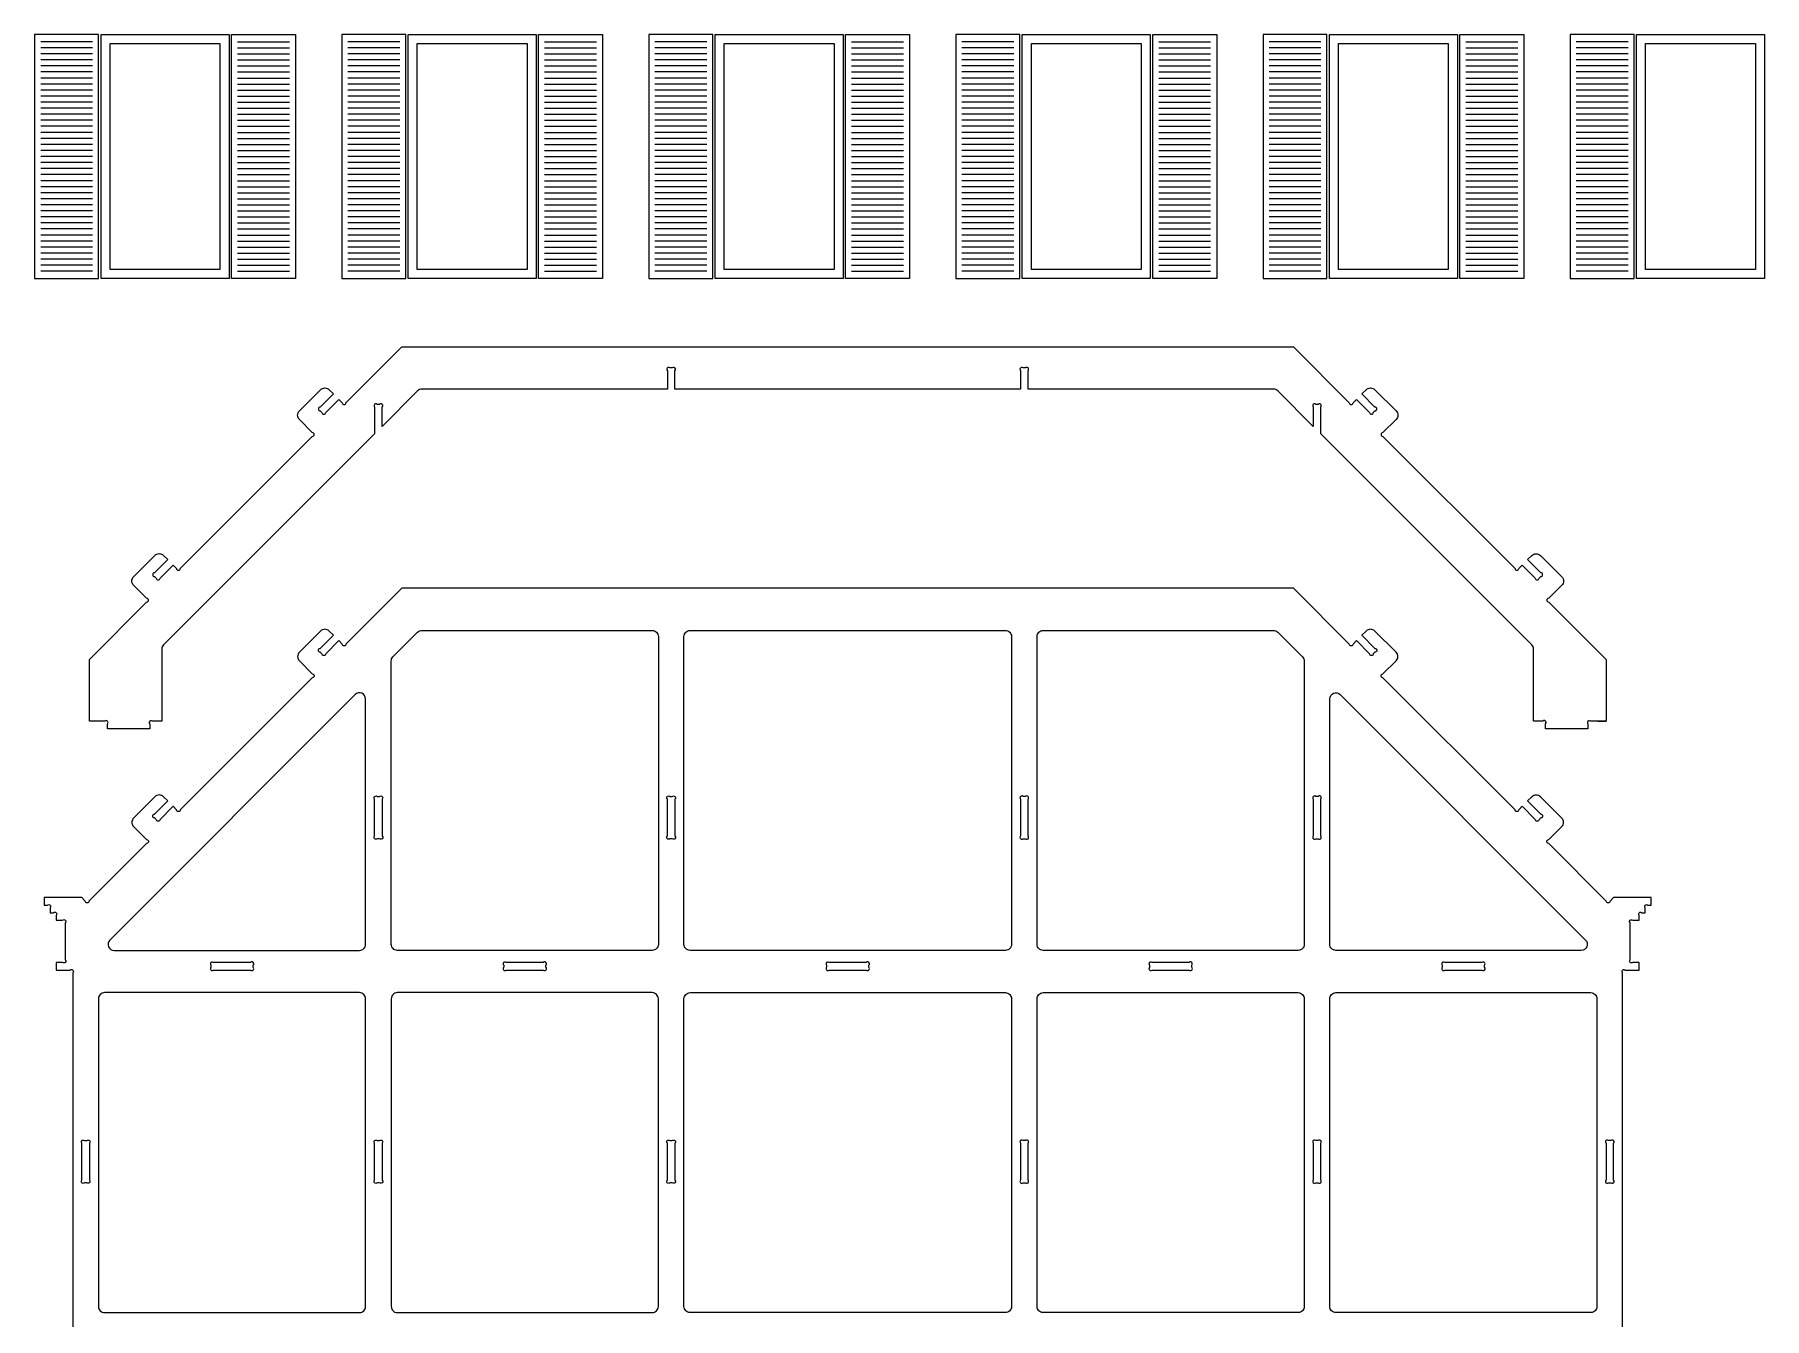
# Model space of a CAD drawing. Extents: x 9479 to 9938, y 971 to 1224.
# Drawn here: x 9706.8 to 9821.4, y 1135.2 to 1220.2 of the extents above; entities that cross this region are included whole.
import ezdxf

# ---------------------------------------------------------------- set-up
doc = ezdxf.new("R2010")
doc.units = 0
doc.header["$MEASUREMENT"] = 0
doc.layers.add('LAYER_1', color=18, linetype='CONTINUOUS')

msp = doc.modelspace()

# ---------------------------------------------------------------- linework, layer by layer
at = {"layer": 'LAYER_1'}
for points in [[(9711.04, 1220.22), (9706.8, 1220.22), (9706.8, 1204.06), (9711.04, 1204.06)], [(9719.68, 1220.22), (9719.68, 1204.06), (9711.2, 1204.06), (9711.2, 1220.22)], [(9719.84, 1220.22), (9724.08, 1220.22), (9724.08, 1204.06), (9719.84, 1204.06)], [(9731.39, 1220.22), (9727.15, 1220.22), (9727.15, 1204.06), (9731.39, 1204.06)], [(9740.03, 1220.22), (9740.03, 1204.06), (9731.55, 1204.06), (9731.55, 1220.22)], [(9740.19, 1220.22), (9744.43, 1220.22), (9744.43, 1204.06), (9740.19, 1204.06)], [(9751.74, 1220.22), (9747.5, 1220.22), (9747.5, 1204.06), (9751.74, 1204.06)], [(9760.38, 1220.22), (9760.38, 1204.06), (9751.9, 1204.06), (9751.9, 1220.22)], [(9760.54, 1220.22), (9764.78, 1220.22), (9764.78, 1204.06), (9760.54, 1204.06)], [(9772.09, 1220.22), (9767.85, 1220.22), (9767.85, 1204.06), (9772.09, 1204.06)], [(9780.73, 1220.22), (9780.73, 1204.06), (9772.25, 1204.06), (9772.25, 1220.22)], [(9780.89, 1220.22), (9785.13, 1220.22), (9785.13, 1204.06), (9780.89, 1204.06)], [(9792.44, 1220.22), (9788.2, 1220.22), (9788.2, 1204.06), (9792.44, 1204.06)], [(9801.08, 1220.22), (9801.08, 1204.06), (9792.6, 1204.06), (9792.6, 1220.22)], [(9801.24, 1220.22), (9805.48, 1220.22), (9805.48, 1204.06), (9801.24, 1204.06)], [(9812.79, 1220.22), (9808.55, 1220.22), (9808.55, 1204.06), (9812.79, 1204.06)], [(9821.43, 1220.22), (9821.43, 1204.06), (9812.95, 1204.06), (9812.95, 1220.22)], [(9711.8, 1219.62), (9719.08, 1219.62), (9719.08, 1204.66), (9711.8, 1204.66)], [(9732.15, 1219.62), (9739.43, 1219.62), (9739.43, 1204.66), (9732.15, 1204.66)], [(9752.5, 1219.62), (9759.78, 1219.62), (9759.78, 1204.66), (9752.5, 1204.66)], [(9772.85, 1219.62), (9780.13, 1219.62), (9780.13, 1204.66), (9772.85, 1204.66)], [(9793.2, 1219.62), (9800.48, 1219.62), (9800.48, 1204.66), (9793.2, 1204.66)], [(9813.55, 1219.62), (9820.83, 1219.62), (9820.83, 1204.66), (9813.55, 1204.66)]]:
    msp.add_lwpolyline(points, close=True, dxfattribs=at)
for points in [[(9710.64, 1219.74), (9707.2, 1219.74)], [(9720.24, 1219.74), (9723.68, 1219.74)], [(9730.99, 1219.74), (9727.55, 1219.74)], [(9740.59, 1219.74), (9744.03, 1219.74)], [(9751.34, 1219.74), (9747.9, 1219.74)], [(9760.94, 1219.74), (9764.38, 1219.74)], [(9771.69, 1219.74), (9768.25, 1219.74)], [(9781.29, 1219.74), (9784.73, 1219.74)], [(9792.04, 1219.74), (9788.6, 1219.74)], [(9801.64, 1219.74), (9805.08, 1219.74)], [(9812.39, 1219.74), (9808.95, 1219.74)], [(9710.64, 1219.34), (9707.2, 1219.34)], [(9710.64, 1218.94), (9707.2, 1218.94)], [(9710.64, 1218.54), (9707.2, 1218.54)], [(9720.24, 1219.34), (9723.68, 1219.34)], [(9720.24, 1218.94), (9723.68, 1218.94)], [(9720.24, 1218.54), (9723.68, 1218.54)], [(9730.99, 1219.34), (9727.55, 1219.34)], [(9730.99, 1218.94), (9727.55, 1218.94)], [(9730.99, 1218.54), (9727.55, 1218.54)], [(9740.59, 1219.34), (9744.03, 1219.34)], [(9740.59, 1218.94), (9744.03, 1218.94)], [(9740.59, 1218.54), (9744.03, 1218.54)], [(9751.34, 1219.34), (9747.9, 1219.34)], [(9751.34, 1218.94), (9747.9, 1218.94)], [(9751.34, 1218.54), (9747.9, 1218.54)], [(9760.94, 1219.34), (9764.38, 1219.34)], [(9760.94, 1218.94), (9764.38, 1218.94)], [(9760.94, 1218.54), (9764.38, 1218.54)], [(9771.69, 1219.34), (9768.25, 1219.34)], [(9771.69, 1218.94), (9768.25, 1218.94)], [(9771.69, 1218.54), (9768.25, 1218.54)], [(9781.29, 1219.34), (9784.73, 1219.34)], [(9781.29, 1218.94), (9784.73, 1218.94)], [(9781.29, 1218.54), (9784.73, 1218.54)], [(9792.04, 1219.34), (9788.6, 1219.34)], [(9792.04, 1218.94), (9788.6, 1218.94)], [(9792.04, 1218.54), (9788.6, 1218.54)], [(9801.64, 1219.34), (9805.08, 1219.34)], [(9801.64, 1218.94), (9805.08, 1218.94)], [(9801.64, 1218.54), (9805.08, 1218.54)], [(9812.39, 1219.34), (9808.95, 1219.34)], [(9812.39, 1218.94), (9808.95, 1218.94)], [(9812.39, 1218.54), (9808.95, 1218.54)], [(9710.64, 1218.14), (9707.2, 1218.14)], [(9710.64, 1217.74), (9707.2, 1217.74)], [(9720.24, 1218.14), (9723.68, 1218.14)], [(9720.24, 1217.74), (9723.68, 1217.74)], [(9730.99, 1218.14), (9727.55, 1218.14)], [(9730.99, 1217.74), (9727.55, 1217.74)], [(9740.59, 1218.14), (9744.03, 1218.14)], [(9740.59, 1217.74), (9744.03, 1217.74)], [(9751.34, 1218.14), (9747.9, 1218.14)], [(9751.34, 1217.74), (9747.9, 1217.74)], [(9760.94, 1218.14), (9764.38, 1218.14)], [(9760.94, 1217.74), (9764.38, 1217.74)], [(9771.69, 1218.14), (9768.25, 1218.14)], [(9771.69, 1217.74), (9768.25, 1217.74)], [(9781.29, 1218.14), (9784.73, 1218.14)], [(9781.29, 1217.74), (9784.73, 1217.74)], [(9792.04, 1218.14), (9788.6, 1218.14)], [(9792.04, 1217.74), (9788.6, 1217.74)], [(9801.64, 1218.14), (9805.08, 1218.14)], [(9801.64, 1217.74), (9805.08, 1217.74)], [(9812.39, 1218.14), (9808.95, 1218.14)], [(9812.39, 1217.74), (9808.95, 1217.74)], [(9710.64, 1217.34), (9707.2, 1217.34)], [(9710.64, 1216.94), (9707.2, 1216.94)], [(9710.64, 1216.54), (9707.2, 1216.54)], [(9720.24, 1217.34), (9723.68, 1217.34)], [(9720.24, 1216.94), (9723.68, 1216.94)], [(9720.24, 1216.54), (9723.68, 1216.54)], [(9730.99, 1217.34), (9727.55, 1217.34)], [(9730.99, 1216.94), (9727.55, 1216.94)], [(9730.99, 1216.54), (9727.55, 1216.54)], [(9740.59, 1217.34), (9744.03, 1217.34)], [(9740.59, 1216.94), (9744.03, 1216.94)], [(9740.59, 1216.54), (9744.03, 1216.54)], [(9751.34, 1217.34), (9747.9, 1217.34)], [(9751.34, 1216.94), (9747.9, 1216.94)], [(9751.34, 1216.54), (9747.9, 1216.54)], [(9760.94, 1217.34), (9764.38, 1217.34)], [(9760.94, 1216.94), (9764.38, 1216.94)], [(9760.94, 1216.54), (9764.38, 1216.54)], [(9771.69, 1217.34), (9768.25, 1217.34)], [(9771.69, 1216.94), (9768.25, 1216.94)], [(9771.69, 1216.54), (9768.25, 1216.54)], [(9781.29, 1217.34), (9784.73, 1217.34)], [(9781.29, 1216.94), (9784.73, 1216.94)], [(9781.29, 1216.54), (9784.73, 1216.54)], [(9792.04, 1217.34), (9788.6, 1217.34)], [(9792.04, 1216.94), (9788.6, 1216.94)], [(9792.04, 1216.54), (9788.6, 1216.54)], [(9801.64, 1217.34), (9805.08, 1217.34)], [(9801.64, 1216.94), (9805.08, 1216.94)], [(9801.64, 1216.54), (9805.08, 1216.54)], [(9812.39, 1217.34), (9808.95, 1217.34)], [(9812.39, 1216.94), (9808.95, 1216.94)], [(9812.39, 1216.54), (9808.95, 1216.54)], [(9710.64, 1216.14), (9707.2, 1216.14)], [(9710.64, 1215.74), (9707.2, 1215.74)], [(9710.64, 1215.34), (9707.2, 1215.34)], [(9720.24, 1216.14), (9723.68, 1216.14)], [(9720.24, 1215.74), (9723.68, 1215.74)], [(9720.24, 1215.34), (9723.68, 1215.34)], [(9730.99, 1216.14), (9727.55, 1216.14)], [(9730.99, 1215.74), (9727.55, 1215.74)], [(9730.99, 1215.34), (9727.55, 1215.34)], [(9740.59, 1216.14), (9744.03, 1216.14)], [(9740.59, 1215.74), (9744.03, 1215.74)], [(9740.59, 1215.34), (9744.03, 1215.34)], [(9751.34, 1216.14), (9747.9, 1216.14)], [(9751.34, 1215.74), (9747.9, 1215.74)], [(9751.34, 1215.34), (9747.9, 1215.34)], [(9760.94, 1216.14), (9764.38, 1216.14)], [(9760.94, 1215.74), (9764.38, 1215.74)], [(9760.94, 1215.34), (9764.38, 1215.34)], [(9771.69, 1216.14), (9768.25, 1216.14)], [(9771.69, 1215.74), (9768.25, 1215.74)], [(9771.69, 1215.34), (9768.25, 1215.34)], [(9781.29, 1216.14), (9784.73, 1216.14)], [(9781.29, 1215.74), (9784.73, 1215.74)], [(9781.29, 1215.34), (9784.73, 1215.34)], [(9792.04, 1216.14), (9788.6, 1216.14)], [(9792.04, 1215.74), (9788.6, 1215.74)], [(9792.04, 1215.34), (9788.6, 1215.34)], [(9801.64, 1216.14), (9805.08, 1216.14)], [(9801.64, 1215.74), (9805.08, 1215.74)], [(9801.64, 1215.34), (9805.08, 1215.34)], [(9812.39, 1216.14), (9808.95, 1216.14)], [(9812.39, 1215.74), (9808.95, 1215.74)], [(9812.39, 1215.34), (9808.95, 1215.34)], [(9710.64, 1214.94), (9707.2, 1214.94)], [(9710.64, 1214.54), (9707.2, 1214.54)], [(9710.64, 1214.14), (9707.2, 1214.14)], [(9720.24, 1214.94), (9723.68, 1214.94)], [(9720.24, 1214.54), (9723.68, 1214.54)], [(9720.24, 1214.14), (9723.68, 1214.14)], [(9730.99, 1214.94), (9727.55, 1214.94)], [(9730.99, 1214.54), (9727.55, 1214.54)], [(9730.99, 1214.14), (9727.55, 1214.14)], [(9740.59, 1214.94), (9744.03, 1214.94)], [(9740.59, 1214.54), (9744.03, 1214.54)], [(9740.59, 1214.14), (9744.03, 1214.14)], [(9751.34, 1214.94), (9747.9, 1214.94)], [(9751.34, 1214.54), (9747.9, 1214.54)], [(9751.34, 1214.14), (9747.9, 1214.14)], [(9760.94, 1214.94), (9764.38, 1214.94)], [(9760.94, 1214.54), (9764.38, 1214.54)], [(9760.94, 1214.14), (9764.38, 1214.14)], [(9771.69, 1214.94), (9768.25, 1214.94)], [(9771.69, 1214.54), (9768.25, 1214.54)], [(9771.69, 1214.14), (9768.25, 1214.14)], [(9781.29, 1214.94), (9784.73, 1214.94)], [(9781.29, 1214.54), (9784.73, 1214.54)], [(9781.29, 1214.14), (9784.73, 1214.14)], [(9792.04, 1214.94), (9788.6, 1214.94)], [(9792.04, 1214.54), (9788.6, 1214.54)], [(9792.04, 1214.14), (9788.6, 1214.14)], [(9801.64, 1214.94), (9805.08, 1214.94)], [(9801.64, 1214.54), (9805.08, 1214.54)], [(9801.64, 1214.14), (9805.08, 1214.14)], [(9812.39, 1214.94), (9808.95, 1214.94)], [(9812.39, 1214.54), (9808.95, 1214.54)], [(9812.39, 1214.14), (9808.95, 1214.14)], [(9710.64, 1213.74), (9707.2, 1213.74)], [(9710.64, 1213.34), (9707.2, 1213.34)], [(9710.64, 1212.94), (9707.2, 1212.94)], [(9720.24, 1213.74), (9723.68, 1213.74)], [(9720.24, 1213.34), (9723.68, 1213.34)], [(9720.24, 1212.94), (9723.68, 1212.94)], [(9730.99, 1213.74), (9727.55, 1213.74)], [(9730.99, 1213.34), (9727.55, 1213.34)], [(9730.99, 1212.94), (9727.55, 1212.94)], [(9740.59, 1213.74), (9744.03, 1213.74)], [(9740.59, 1213.34), (9744.03, 1213.34)], [(9740.59, 1212.94), (9744.03, 1212.94)], [(9751.34, 1213.74), (9747.9, 1213.74)], [(9751.34, 1213.34), (9747.9, 1213.34)], [(9751.34, 1212.94), (9747.9, 1212.94)], [(9760.94, 1213.74), (9764.38, 1213.74)], [(9760.94, 1213.34), (9764.38, 1213.34)], [(9760.94, 1212.94), (9764.38, 1212.94)], [(9771.69, 1213.74), (9768.25, 1213.74)], [(9771.69, 1213.34), (9768.25, 1213.34)], [(9771.69, 1212.94), (9768.25, 1212.94)], [(9781.29, 1213.74), (9784.73, 1213.74)], [(9781.29, 1213.34), (9784.73, 1213.34)], [(9781.29, 1212.94), (9784.73, 1212.94)], [(9792.04, 1213.74), (9788.6, 1213.74)], [(9792.04, 1213.34), (9788.6, 1213.34)], [(9792.04, 1212.94), (9788.6, 1212.94)], [(9801.64, 1213.74), (9805.08, 1213.74)], [(9801.64, 1213.34), (9805.08, 1213.34)], [(9801.64, 1212.94), (9805.08, 1212.94)], [(9812.39, 1213.74), (9808.95, 1213.74)], [(9812.39, 1213.34), (9808.95, 1213.34)], [(9812.39, 1212.94), (9808.95, 1212.94)], [(9710.64, 1212.54), (9707.2, 1212.54)], [(9710.64, 1212.14), (9707.2, 1212.14)], [(9710.64, 1211.74), (9707.2, 1211.74)], [(9720.24, 1212.54), (9723.68, 1212.54)], [(9720.24, 1212.14), (9723.68, 1212.14)], [(9720.24, 1211.74), (9723.68, 1211.74)], [(9730.99, 1212.54), (9727.55, 1212.54)], [(9730.99, 1212.14), (9727.55, 1212.14)], [(9730.99, 1211.74), (9727.55, 1211.74)], [(9740.59, 1212.54), (9744.03, 1212.54)], [(9740.59, 1212.14), (9744.03, 1212.14)], [(9740.59, 1211.74), (9744.03, 1211.74)], [(9751.34, 1212.54), (9747.9, 1212.54)], [(9751.34, 1212.14), (9747.9, 1212.14)], [(9751.34, 1211.74), (9747.9, 1211.74)], [(9760.94, 1212.54), (9764.38, 1212.54)], [(9760.94, 1212.14), (9764.38, 1212.14)], [(9760.94, 1211.74), (9764.38, 1211.74)], [(9771.69, 1212.54), (9768.25, 1212.54)], [(9771.69, 1212.14), (9768.25, 1212.14)], [(9771.69, 1211.74), (9768.25, 1211.74)], [(9781.29, 1212.54), (9784.73, 1212.54)], [(9781.29, 1212.14), (9784.73, 1212.14)], [(9781.29, 1211.74), (9784.73, 1211.74)], [(9792.04, 1212.54), (9788.6, 1212.54)], [(9792.04, 1212.14), (9788.6, 1212.14)], [(9792.04, 1211.74), (9788.6, 1211.74)], [(9801.64, 1212.54), (9805.08, 1212.54)], [(9801.64, 1212.14), (9805.08, 1212.14)], [(9801.64, 1211.74), (9805.08, 1211.74)], [(9812.39, 1212.54), (9808.95, 1212.54)], [(9812.39, 1212.14), (9808.95, 1212.14)], [(9812.39, 1211.74), (9808.95, 1211.74)], [(9710.64, 1211.34), (9707.2, 1211.34)], [(9710.64, 1210.94), (9707.2, 1210.94)], [(9710.64, 1210.54), (9707.2, 1210.54)], [(9720.24, 1211.34), (9723.68, 1211.34)], [(9720.24, 1210.94), (9723.68, 1210.94)], [(9720.24, 1210.54), (9723.68, 1210.54)], [(9730.99, 1211.34), (9727.55, 1211.34)], [(9730.99, 1210.94), (9727.55, 1210.94)], [(9730.99, 1210.54), (9727.55, 1210.54)], [(9740.59, 1211.34), (9744.03, 1211.34)], [(9740.59, 1210.94), (9744.03, 1210.94)], [(9740.59, 1210.54), (9744.03, 1210.54)], [(9751.34, 1211.34), (9747.9, 1211.34)], [(9751.34, 1210.94), (9747.9, 1210.94)], [(9751.34, 1210.54), (9747.9, 1210.54)], [(9760.94, 1211.34), (9764.38, 1211.34)], [(9760.94, 1210.94), (9764.38, 1210.94)], [(9760.94, 1210.54), (9764.38, 1210.54)], [(9771.69, 1211.34), (9768.25, 1211.34)], [(9771.69, 1210.94), (9768.25, 1210.94)], [(9771.69, 1210.54), (9768.25, 1210.54)], [(9781.29, 1211.34), (9784.73, 1211.34)], [(9781.29, 1210.94), (9784.73, 1210.94)], [(9781.29, 1210.54), (9784.73, 1210.54)], [(9792.04, 1211.34), (9788.6, 1211.34)], [(9792.04, 1210.94), (9788.6, 1210.94)], [(9792.04, 1210.54), (9788.6, 1210.54)], [(9801.64, 1211.34), (9805.08, 1211.34)], [(9801.64, 1210.94), (9805.08, 1210.94)], [(9801.64, 1210.54), (9805.08, 1210.54)], [(9812.39, 1211.34), (9808.95, 1211.34)], [(9812.39, 1210.94), (9808.95, 1210.94)], [(9812.39, 1210.54), (9808.95, 1210.54)], [(9710.64, 1210.14), (9707.2, 1210.14)], [(9710.64, 1209.74), (9707.2, 1209.74)], [(9720.24, 1210.14), (9723.68, 1210.14)], [(9720.24, 1209.74), (9723.68, 1209.74)], [(9730.99, 1210.14), (9727.55, 1210.14)], [(9730.99, 1209.74), (9727.55, 1209.74)], [(9740.59, 1210.14), (9744.03, 1210.14)], [(9740.59, 1209.74), (9744.03, 1209.74)], [(9751.34, 1210.14), (9747.9, 1210.14)], [(9751.34, 1209.74), (9747.9, 1209.74)], [(9760.94, 1210.14), (9764.38, 1210.14)], [(9760.94, 1209.74), (9764.38, 1209.74)], [(9771.69, 1210.14), (9768.25, 1210.14)], [(9771.69, 1209.74), (9768.25, 1209.74)], [(9781.29, 1210.14), (9784.73, 1210.14)], [(9781.29, 1209.74), (9784.73, 1209.74)], [(9792.04, 1210.14), (9788.6, 1210.14)], [(9792.04, 1209.74), (9788.6, 1209.74)], [(9801.64, 1210.14), (9805.08, 1210.14)], [(9801.64, 1209.74), (9805.08, 1209.74)], [(9812.39, 1210.14), (9808.95, 1210.14)], [(9812.39, 1209.74), (9808.95, 1209.74)], [(9710.64, 1209.34), (9707.2, 1209.34)], [(9710.64, 1208.94), (9707.2, 1208.94)], [(9710.64, 1208.54), (9707.2, 1208.54)], [(9720.24, 1209.34), (9723.68, 1209.34)], [(9720.24, 1208.94), (9723.68, 1208.94)], [(9720.24, 1208.54), (9723.68, 1208.54)], [(9730.99, 1209.34), (9727.55, 1209.34)], [(9730.99, 1208.94), (9727.55, 1208.94)], [(9730.99, 1208.54), (9727.55, 1208.54)], [(9740.59, 1209.34), (9744.03, 1209.34)], [(9740.59, 1208.94), (9744.03, 1208.94)], [(9740.59, 1208.54), (9744.03, 1208.54)], [(9751.34, 1209.34), (9747.9, 1209.34)], [(9751.34, 1208.94), (9747.9, 1208.94)], [(9751.34, 1208.54), (9747.9, 1208.54)], [(9760.94, 1209.34), (9764.38, 1209.34)], [(9760.94, 1208.94), (9764.38, 1208.94)], [(9760.94, 1208.54), (9764.38, 1208.54)], [(9771.69, 1209.34), (9768.25, 1209.34)], [(9771.69, 1208.94), (9768.25, 1208.94)], [(9771.69, 1208.54), (9768.25, 1208.54)], [(9781.29, 1209.34), (9784.73, 1209.34)], [(9781.29, 1208.94), (9784.73, 1208.94)], [(9781.29, 1208.54), (9784.73, 1208.54)], [(9792.04, 1209.34), (9788.6, 1209.34)], [(9792.04, 1208.94), (9788.6, 1208.94)], [(9792.04, 1208.54), (9788.6, 1208.54)], [(9801.64, 1209.34), (9805.08, 1209.34)], [(9801.64, 1208.94), (9805.08, 1208.94)], [(9801.64, 1208.54), (9805.08, 1208.54)], [(9812.39, 1209.34), (9808.95, 1209.34)], [(9812.39, 1208.94), (9808.95, 1208.94)], [(9812.39, 1208.54), (9808.95, 1208.54)], [(9710.64, 1208.14), (9707.2, 1208.14)], [(9710.64, 1207.74), (9707.2, 1207.74)], [(9710.64, 1207.34), (9707.2, 1207.34)], [(9720.24, 1208.14), (9723.68, 1208.14)], [(9720.24, 1207.74), (9723.68, 1207.74)], [(9720.24, 1207.34), (9723.68, 1207.34)], [(9730.99, 1208.14), (9727.55, 1208.14)], [(9730.99, 1207.74), (9727.55, 1207.74)], [(9730.99, 1207.34), (9727.55, 1207.34)], [(9740.59, 1208.14), (9744.03, 1208.14)], [(9740.59, 1207.74), (9744.03, 1207.74)], [(9740.59, 1207.34), (9744.03, 1207.34)], [(9751.34, 1208.14), (9747.9, 1208.14)], [(9751.34, 1207.74), (9747.9, 1207.74)], [(9751.34, 1207.34), (9747.9, 1207.34)], [(9760.94, 1208.14), (9764.38, 1208.14)], [(9760.94, 1207.74), (9764.38, 1207.74)], [(9760.94, 1207.34), (9764.38, 1207.34)], [(9771.69, 1208.14), (9768.25, 1208.14)], [(9771.69, 1207.74), (9768.25, 1207.74)], [(9771.69, 1207.34), (9768.25, 1207.34)], [(9781.29, 1208.14), (9784.73, 1208.14)], [(9781.29, 1207.74), (9784.73, 1207.74)], [(9781.29, 1207.34), (9784.73, 1207.34)], [(9792.04, 1208.14), (9788.6, 1208.14)], [(9792.04, 1207.74), (9788.6, 1207.74)], [(9792.04, 1207.34), (9788.6, 1207.34)], [(9801.64, 1208.14), (9805.08, 1208.14)], [(9801.64, 1207.74), (9805.08, 1207.74)], [(9801.64, 1207.34), (9805.08, 1207.34)], [(9812.39, 1208.14), (9808.95, 1208.14)], [(9812.39, 1207.74), (9808.95, 1207.74)], [(9812.39, 1207.34), (9808.95, 1207.34)], [(9710.64, 1206.94), (9707.2, 1206.94)], [(9710.64, 1206.54), (9707.2, 1206.54)], [(9710.64, 1206.14), (9707.2, 1206.14)], [(9720.24, 1206.94), (9723.68, 1206.94)], [(9720.24, 1206.54), (9723.68, 1206.54)], [(9720.24, 1206.14), (9723.68, 1206.14)], [(9730.99, 1206.94), (9727.55, 1206.94)], [(9730.99, 1206.54), (9727.55, 1206.54)], [(9730.99, 1206.14), (9727.55, 1206.14)], [(9740.59, 1206.94), (9744.03, 1206.94)], [(9740.59, 1206.54), (9744.03, 1206.54)], [(9740.59, 1206.14), (9744.03, 1206.14)], [(9751.34, 1206.94), (9747.9, 1206.94)], [(9751.34, 1206.54), (9747.9, 1206.54)], [(9751.34, 1206.14), (9747.9, 1206.14)], [(9760.94, 1206.94), (9764.38, 1206.94)], [(9760.94, 1206.54), (9764.38, 1206.54)], [(9760.94, 1206.14), (9764.38, 1206.14)], [(9771.69, 1206.94), (9768.25, 1206.94)], [(9771.69, 1206.54), (9768.25, 1206.54)], [(9771.69, 1206.14), (9768.25, 1206.14)], [(9781.29, 1206.94), (9784.73, 1206.94)], [(9781.29, 1206.54), (9784.73, 1206.54)], [(9781.29, 1206.14), (9784.73, 1206.14)], [(9792.04, 1206.94), (9788.6, 1206.94)], [(9792.04, 1206.54), (9788.6, 1206.54)], [(9792.04, 1206.14), (9788.6, 1206.14)], [(9801.64, 1206.94), (9805.08, 1206.94)], [(9801.64, 1206.54), (9805.08, 1206.54)], [(9801.64, 1206.14), (9805.08, 1206.14)], [(9812.39, 1206.94), (9808.95, 1206.94)], [(9812.39, 1206.54), (9808.95, 1206.54)], [(9812.39, 1206.14), (9808.95, 1206.14)], [(9710.64, 1205.74), (9707.2, 1205.74)], [(9710.64, 1205.34), (9707.2, 1205.34)], [(9710.64, 1204.94), (9707.2, 1204.94)], [(9720.24, 1205.74), (9723.68, 1205.74)], [(9720.24, 1205.34), (9723.68, 1205.34)], [(9720.24, 1204.94), (9723.68, 1204.94)], [(9730.99, 1205.74), (9727.55, 1205.74)], [(9730.99, 1205.34), (9727.55, 1205.34)], [(9730.99, 1204.94), (9727.55, 1204.94)], [(9740.59, 1205.74), (9744.03, 1205.74)], [(9740.59, 1205.34), (9744.03, 1205.34)], [(9740.59, 1204.94), (9744.03, 1204.94)], [(9751.34, 1205.74), (9747.9, 1205.74)], [(9751.34, 1205.34), (9747.9, 1205.34)], [(9751.34, 1204.94), (9747.9, 1204.94)], [(9760.94, 1205.74), (9764.38, 1205.74)], [(9760.94, 1205.34), (9764.38, 1205.34)], [(9760.94, 1204.94), (9764.38, 1204.94)], [(9771.69, 1205.74), (9768.25, 1205.74)], [(9771.69, 1205.34), (9768.25, 1205.34)], [(9771.69, 1204.94), (9768.25, 1204.94)], [(9781.29, 1205.74), (9784.73, 1205.74)], [(9781.29, 1205.34), (9784.73, 1205.34)], [(9781.29, 1204.94), (9784.73, 1204.94)], [(9792.04, 1205.74), (9788.6, 1205.74)], [(9792.04, 1205.34), (9788.6, 1205.34)], [(9792.04, 1204.94), (9788.6, 1204.94)], [(9801.64, 1205.74), (9805.08, 1205.74)], [(9801.64, 1205.34), (9805.08, 1205.34)], [(9801.64, 1204.94), (9805.08, 1204.94)], [(9812.39, 1205.74), (9808.95, 1205.74)], [(9812.39, 1205.34), (9808.95, 1205.34)], [(9812.39, 1204.94), (9808.95, 1204.94)], [(9710.64, 1204.54), (9707.2, 1204.54)], [(9720.24, 1204.54), (9723.68, 1204.54)], [(9730.99, 1204.54), (9727.55, 1204.54)], [(9740.59, 1204.54), (9744.03, 1204.54)], [(9751.34, 1204.54), (9747.9, 1204.54)], [(9760.94, 1204.54), (9764.38, 1204.54)], [(9771.69, 1204.54), (9768.25, 1204.54)], [(9781.29, 1204.54), (9784.73, 1204.54)], [(9792.04, 1204.54), (9788.6, 1204.54)], [(9801.64, 1204.54), (9805.08, 1204.54)], [(9812.39, 1204.54), (9808.95, 1204.54)], [(9794.17, 1179.84), (9794.4, 1180.07)], [(9810.38, 1174.73), (9810.93, 1174.73)]]:
    msp.add_lwpolyline(points, dxfattribs=at)
for points in [[(9710.43, 1178.82), (9714.22, 1182.62, 1), (9714.22, 1182.87), (9713.36, 1183.73, -0.414214), (9713.36, 1184.3), (9714.77, 1185.71, -0.414214), (9715.34, 1185.71), (9715.62, 1185.43), (9714.75, 1184.56, 1), (9714.75, 1184.31), (9714.86, 1184.21, 1), (9715.11, 1184.21), (9715.97, 1185.07), (9716.2, 1184.85, 1), (9716.45, 1184.85), (9725.2, 1193.6, 1), (9725.2, 1193.85), (9724.34, 1194.71, -0.414214), (9724.34, 1195.28), (9725.75, 1196.69, -0.414214), (9726.32, 1196.69), (9726.6, 1196.41), (9725.73, 1195.54, 1), (9725.73, 1195.29), (9725.84, 1195.19, 1), (9726.09, 1195.19), (9726.95, 1196.05), (9727.18, 1195.83, 1), (9727.43, 1195.83), (9731.13, 1199.53), (9790.22, 1199.53), (9793.92, 1195.83, 1), (9794.17, 1195.83), (9794.4, 1196.05), (9795.26, 1195.19, 1), (9795.51, 1195.19), (9795.62, 1195.29, 1), (9795.62, 1195.54), (9794.75, 1196.41), (9795.04, 1196.69, -0.414214), (9795.6, 1196.69), (9797.02, 1195.28, -0.414214), (9797.02, 1194.71), (9796.15, 1193.85, 1), (9796.15, 1193.6), (9804.9, 1184.85, 1), (9805.15, 1184.85), (9805.38, 1185.07), (9806.24, 1184.21, 1), (9806.49, 1184.21), (9806.6, 1184.31, 1), (9806.6, 1184.56), (9805.73, 1185.43), (9806.02, 1185.71, -0.414214), (9806.58, 1185.71), (9808, 1184.3, -0.414214), (9808, 1183.73), (9807.13, 1182.87, 1), (9807.13, 1182.62), (9810.93, 1178.82), (9810.93, 1174.73), (9809.9, 1174.73, 1), (9809.73, 1174.55), (9809.73, 1174.23), (9806.93, 1174.23), (9806.93, 1174.55, 1), (9806.75, 1174.73), (9806.13, 1174.73), (9806.13, 1179.5, 0.198912), (9806.01, 1179.78), (9792.03, 1193.76), (9792.03, 1195.54, 1), (9791.85, 1195.72), (9791.7, 1195.72, 1), (9791.53, 1195.54), (9791.53, 1194.26), (9789.18, 1196.61, 0.198912), (9788.89, 1196.73), (9772.63, 1196.73), (9772.63, 1197.95, 1), (9772.45, 1198.13), (9772.3, 1198.13, 1), (9772.13, 1197.95), (9772.13, 1196.73), (9749.23, 1196.73), (9749.23, 1197.95, 1), (9749.05, 1198.13), (9748.9, 1198.13, 1), (9748.73, 1197.95), (9748.73, 1196.73), (9732.46, 1196.73, 0.198912), (9732.18, 1196.61), (9729.83, 1194.26), (9729.83, 1195.54, 1), (9729.65, 1195.72), (9729.5, 1195.72, 1), (9729.33, 1195.54), (9729.33, 1193.76), (9715.34, 1179.78, 0.198912), (9715.23, 1179.5), (9715.23, 1174.73), (9714.6, 1174.73, 1), (9714.43, 1174.55), (9714.43, 1174.23), (9711.63, 1174.23), (9711.63, 1174.55, 1), (9711.45, 1174.73), (9710.43, 1174.73)], [(9730.43, 1159.94), (9730.43, 1178.71, -0.198912), (9730.54, 1178.99), (9732.18, 1180.62, -0.198912), (9732.46, 1180.74), (9747.73, 1180.74, -0.414214), (9748.13, 1180.34), (9748.13, 1159.94, -0.414214), (9747.73, 1159.54), (9730.83, 1159.54, -0.414214)], [(9771.13, 1159.54), (9750.23, 1159.54, -0.414214), (9749.83, 1159.94), (9749.83, 1180.34, -0.414214), (9750.23, 1180.74), (9771.13, 1180.74, -0.414214), (9771.53, 1180.34), (9771.53, 1159.94, -0.414214)], [(9773.63, 1180.74), (9788.89, 1180.74, -0.198912), (9789.18, 1180.62), (9790.81, 1178.99, -0.198912), (9790.93, 1178.71), (9790.93, 1159.94, -0.414214), (9790.53, 1159.54), (9773.63, 1159.54, -0.414214), (9773.23, 1159.94), (9773.23, 1180.34, -0.414214)], [(9728.33, 1159.54, 0.414214), (9728.73, 1159.94), (9728.73, 1176.21, 0.668179), (9728.04, 1176.49), (9711.78, 1160.22, 0.668179), (9712.06, 1159.54)], [(9793.03, 1159.54, -0.414214), (9792.63, 1159.94), (9792.63, 1176.21, -0.668179), (9793.31, 1176.49), (9809.58, 1160.22, -0.668179), (9809.29, 1159.54)], [(9729.83, 1169.56), (9729.83, 1167.12, -1), (9729.65, 1166.94), (9729.5, 1166.94, -1), (9729.33, 1167.12), (9729.33, 1169.56, -1), (9729.5, 1169.74), (9729.65, 1169.74, -1)], [(9749.23, 1169.56), (9749.23, 1167.12, -1), (9749.05, 1166.94), (9748.9, 1166.94, -1), (9748.73, 1167.12), (9748.73, 1169.56, -1), (9748.9, 1169.74), (9749.05, 1169.74, -1)], [(9772.13, 1169.56), (9772.13, 1167.12, 1), (9772.3, 1166.94), (9772.45, 1166.94, 1), (9772.63, 1167.12), (9772.63, 1169.56, 1), (9772.45, 1169.74), (9772.3, 1169.74, 1)], [(9791.53, 1169.56), (9791.53, 1167.12, 1), (9791.7, 1166.94), (9791.85, 1166.94, 1), (9792.03, 1167.12), (9792.03, 1169.56, 1), (9791.85, 1169.74), (9791.7, 1169.74, 1)], [(9718.65, 1158.24), (9721.1, 1158.24, 1), (9721.28, 1158.42), (9721.28, 1158.56, 1), (9721.1, 1158.74), (9718.65, 1158.74, 1), (9718.48, 1158.56), (9718.48, 1158.42, 1)], [(9738.05, 1158.24), (9740.5, 1158.24, 1), (9740.68, 1158.42), (9740.68, 1158.56, 1), (9740.5, 1158.74), (9738.05, 1158.74, 1), (9737.88, 1158.56), (9737.88, 1158.42, 1)], [(9759.45, 1158.24), (9761.9, 1158.24, 1), (9762.08, 1158.42), (9762.08, 1158.56, 1), (9761.9, 1158.74), (9759.45, 1158.74, 1), (9759.28, 1158.56), (9759.28, 1158.42, 1)], [(9780.85, 1158.24), (9783.3, 1158.24, 1), (9783.48, 1158.42), (9783.48, 1158.56, 1), (9783.3, 1158.74), (9780.85, 1158.74, 1), (9780.68, 1158.56), (9780.68, 1158.42, 1)], [(9800.25, 1158.24), (9802.7, 1158.24, 1), (9802.88, 1158.42), (9802.88, 1158.56, 1), (9802.7, 1158.74), (9800.25, 1158.74, 1), (9800.08, 1158.56), (9800.08, 1158.42, 1)], [(9711.03, 1135.94, 0.414214), (9711.43, 1135.54), (9728.33, 1135.54, 0.414214), (9728.73, 1135.94), (9728.73, 1156.34, 0.414214), (9728.33, 1156.74), (9711.43, 1156.74, 0.414214), (9711.03, 1156.34)], [(9730.83, 1156.74, 0.414214), (9730.43, 1156.34), (9730.43, 1135.94, 0.414214), (9730.83, 1135.54), (9747.73, 1135.54, 0.414214), (9748.13, 1135.94), (9748.13, 1156.34, 0.414214), (9747.73, 1156.74)], [(9771.13, 1156.74, -0.414214), (9771.53, 1156.34), (9771.53, 1135.94, -0.414214), (9771.13, 1135.54), (9750.23, 1135.54, -0.414214), (9749.83, 1135.94), (9749.83, 1156.34, -0.414214), (9750.23, 1156.74)], [(9790.53, 1156.74, -0.414214), (9790.93, 1156.34), (9790.93, 1135.94, -0.414214), (9790.53, 1135.54), (9773.63, 1135.54, -0.414214), (9773.23, 1135.94), (9773.23, 1156.34, -0.414214), (9773.63, 1156.74)], [(9793.03, 1156.74), (9809.93, 1156.74, -0.414214), (9810.33, 1156.34), (9810.33, 1135.94, -0.414214), (9809.93, 1135.54), (9793.03, 1135.54, -0.414214), (9792.63, 1135.94), (9792.63, 1156.34, -0.414214)], [(9710.43, 1146.76), (9710.43, 1144.32, -1), (9710.25, 1144.14), (9710.1, 1144.14, -1), (9709.93, 1144.32), (9709.93, 1146.76, -1), (9710.1, 1146.94), (9710.25, 1146.94, -1)], [(9729.83, 1146.76), (9729.83, 1144.32, -1), (9729.65, 1144.14), (9729.5, 1144.14, -1), (9729.33, 1144.32), (9729.33, 1146.76, -1), (9729.5, 1146.94), (9729.65, 1146.94, -1)], [(9749.23, 1146.76), (9749.23, 1144.32, -1), (9749.05, 1144.14), (9748.9, 1144.14, -1), (9748.73, 1144.32), (9748.73, 1146.76, -1), (9748.9, 1146.94), (9749.05, 1146.94, -1)], [(9772.13, 1146.76), (9772.13, 1144.32, 1), (9772.3, 1144.14), (9772.45, 1144.14, 1), (9772.63, 1144.32), (9772.63, 1146.76, 1), (9772.45, 1146.94), (9772.3, 1146.94, 1)], [(9791.53, 1146.76), (9791.53, 1144.32, 1), (9791.7, 1144.14), (9791.85, 1144.14, 1), (9792.03, 1144.32), (9792.03, 1146.76, 1), (9791.85, 1146.94), (9791.7, 1146.94, 1)], [(9810.93, 1146.76), (9810.93, 1144.32, 1), (9811.1, 1144.14), (9811.25, 1144.14, 1), (9811.43, 1144.32), (9811.43, 1146.76, 1), (9811.25, 1146.94), (9811.1, 1146.94, 1)]]:
    msp.add_lwpolyline(points, format="xyb", close=True, dxfattribs=at)
msp.add_lwpolyline([(9812.03, 1110.74), (9812.03, 1158.06, -1), (9812.2, 1158.24), (9813.13, 1158.24), (9813.13, 1158.74), (9812.7, 1158.74, -1), (9812.53, 1158.92), (9812.53, 1161.36, -1), (9812.7, 1161.54), (9813.13, 1161.54), (9813.13, 1161.86, -1), (9813.3, 1162.04), (9813.53, 1162.04), (9813.53, 1162.36, -1), (9813.7, 1162.54), (9813.93, 1162.54), (9813.93, 1163.04), (9811.43, 1163.04), (9811.2, 1162.81, -1), (9810.95, 1162.81), (9807.13, 1166.63, -1), (9807.13, 1166.88), (9808, 1167.74, 0.414214), (9808, 1168.31), (9806.58, 1169.72, 0.414214), (9806.02, 1169.72), (9805.73, 1169.44), (9806.6, 1168.57, -1), (9806.6, 1168.32), (9806.49, 1168.22, -1), (9806.24, 1168.22), (9805.38, 1169.09), (9805.15, 1168.86, -1), (9804.9, 1168.86), (9796.15, 1177.61, -1), (9796.15, 1177.86), (9797.02, 1178.72, 0.414214), (9797.02, 1179.29), (9795.6, 1180.7, 0.414214), (9795.04, 1180.7), (9794.75, 1180.42), (9795.62, 1179.55, -1), (9795.62, 1179.3), (9795.51, 1179.2, -1), (9795.26, 1179.2), (9794.4, 1180.07), (9794.17, 1179.84, -1), (9793.92, 1179.84), (9790.22, 1183.54), (9731.13, 1183.54), (9727.43, 1179.84, -1), (9727.18, 1179.84), (9726.95, 1180.07), (9726.09, 1179.2, -1), (9725.84, 1179.2), (9725.73, 1179.3, -1), (9725.73, 1179.55), (9726.6, 1180.42), (9726.32, 1180.7, 0.414214), (9725.75, 1180.7), (9724.34, 1179.29, 0.414214), (9724.34, 1178.72), (9725.2, 1177.86, -1), (9725.2, 1177.61), (9716.45, 1168.86, -1), (9716.2, 1168.86), (9715.97, 1169.09), (9715.11, 1168.22, -1), (9714.86, 1168.22), (9714.75, 1168.32, -1), (9714.75, 1168.57), (9715.62, 1169.44), (9715.34, 1169.72, 0.414214), (9714.77, 1169.72), (9713.36, 1168.31, 0.414214), (9713.36, 1167.74), (9714.22, 1166.88, -1), (9714.22, 1166.63), (9710.4, 1162.81, -1), (9710.15, 1162.81), (9709.93, 1163.04), (9707.43, 1163.04), (9707.43, 1162.54), (9707.65, 1162.54, -1), (9707.83, 1162.36), (9707.83, 1162.04), (9708.05, 1162.04, -1), (9708.23, 1161.86), (9708.23, 1161.54), (9708.65, 1161.54, -1), (9708.83, 1161.36), (9708.83, 1158.92, -1), (9708.65, 1158.74), (9708.23, 1158.74), (9708.23, 1158.24), (9709.15, 1158.24, -1), (9709.33, 1158.06), (9709.33, 1110.74)], format="xyb", dxfattribs=at)

doc.saveas('drawing.dxf')
